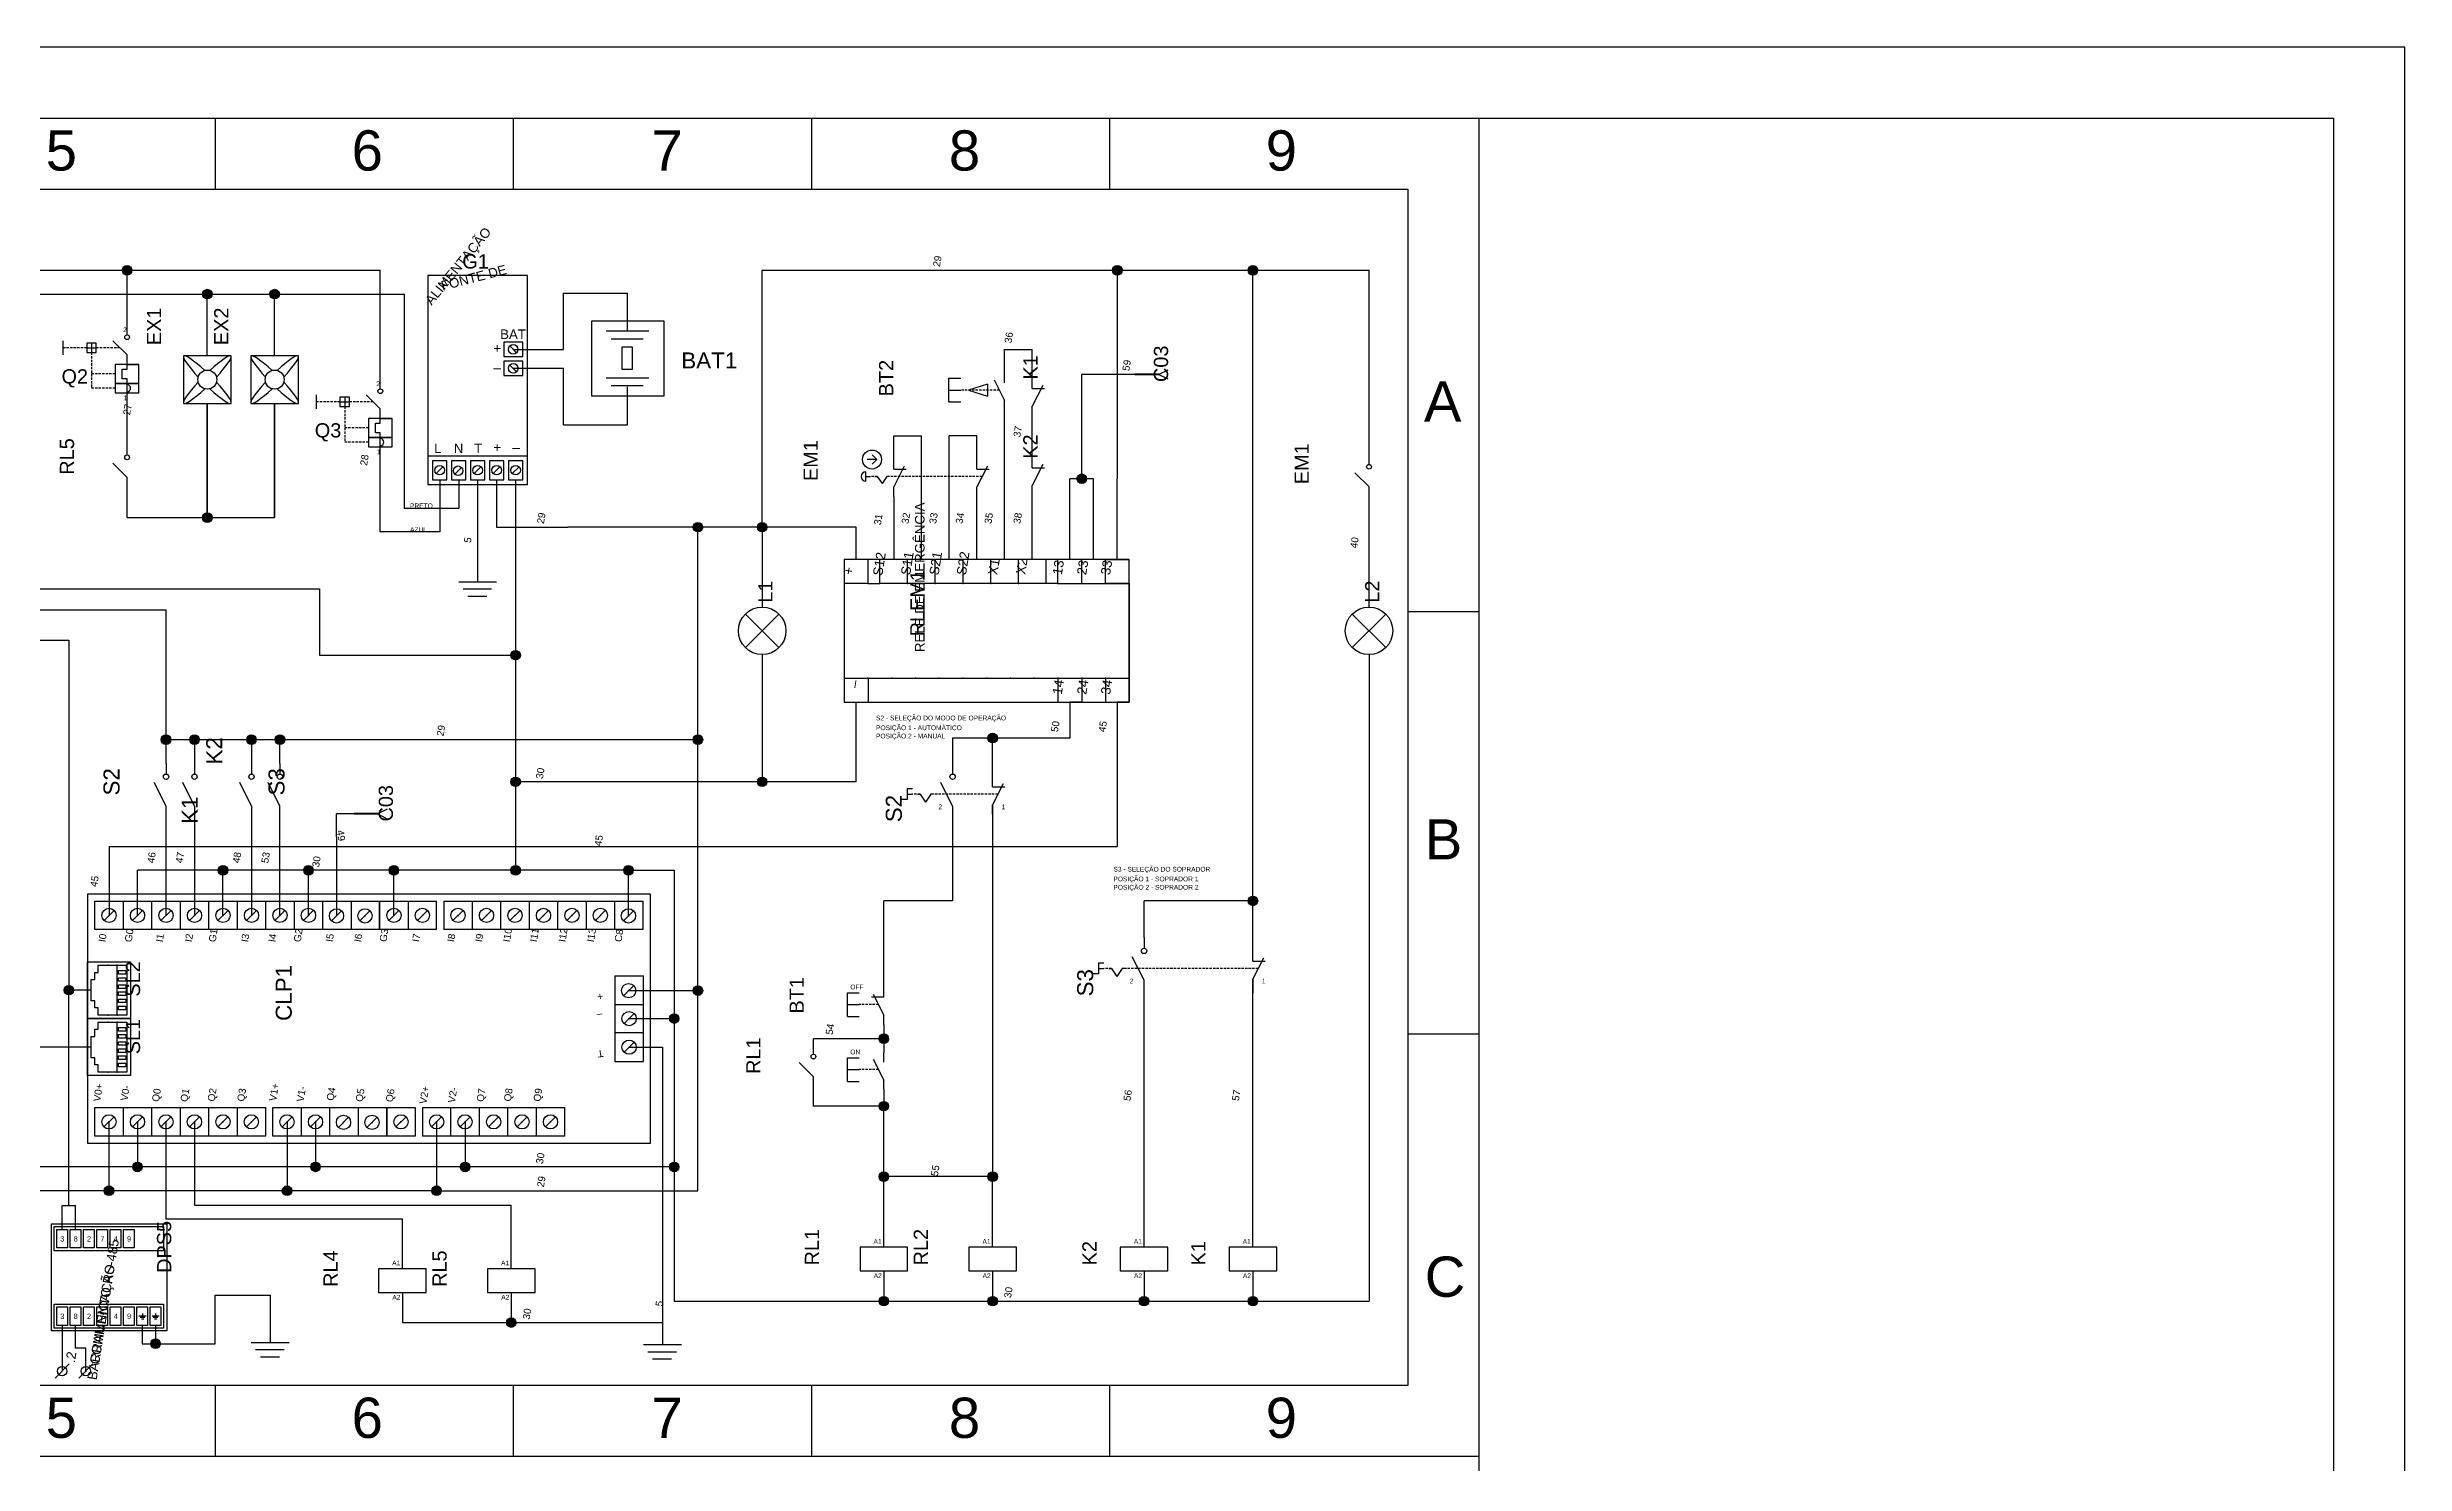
# Model space of a CAD drawing. Header units: millimetres. Extents: x 100 to 940, y 31 to 694.
# Drawn here: x 443.4 to 940, y 395.5 to 693.9 of the extents above; entities that cross this region are included whole.
import ezdxf
from ezdxf.enums import TextEntityAlignment as Align

# ---------------------------------------------------------------- set-up
doc = ezdxf.new("R2010")
doc.units = ezdxf.units.MM
doc.linetypes.add('DASHED', pattern=[0.75, 0.5, -0.25])
doc.styles.add('Annotative', font='Arial.ttf')
doc.styles.add('Notes', font='Arial.ttf', dxfattribs={"height": 3})

msp = doc.modelspace()

# ---------------------------------------------------------------- hatches: boundary and pattern name
for points in [[(461.25, 646.92, 1), (459.25, 646.92, 1)], [(669.82, 646.92, 1), (667.82, 646.92, 1)], [(698.38, 646.92, 1), (696.38, 646.92, 1)], [(478.15, 641.92, 1), (476.15, 641.92, 1)], [(492.33, 641.92, 1), (490.33, 641.92, 1)], [(662.32, 603.01, 1), (660.32, 603.01, 1)], [(478.15, 594.81, 1), (476.15, 594.81, 1)], [(581.49, 592.8, 1), (579.49, 592.8, 1)], [(595.01, 592.8, 1), (593.01, 592.8, 1)], [(543.09, 565.83, 1), (541.09, 565.83, 1)], [(469.45, 548.04, 1), (467.45, 548.04, 1)], [(475.45, 548.04, 1), (473.45, 548.04, 1)], [(487.45, 548.04, 1), (485.45, 548.04, 1)], [(493.45, 548.04, 1), (491.45, 548.04, 1)], [(581.49, 548.04, 1), (579.49, 548.04, 1)], [(643.56, 548.38, 1), (641.56, 548.38, 1)], [(543.09, 539.14, 1), (541.09, 539.14, 1)], [(595.01, 539.14, 1), (593.01, 539.14, 1)], [(481.45, 520.51, 1), (479.45, 520.51, 1)], [(499.45, 520.51, 1), (497.45, 520.51, 1)], [(517.45, 520.51, 1), (515.45, 520.51, 1)], [(543.09, 520.51, 1), (541.09, 520.51, 1)], [(566.85, 520.51, 1), (564.85, 520.51, 1)], [(698.38, 514.06, 1), (696.38, 514.06, 1)], [(448.98, 495.26, 1), (446.98, 495.26, 1)], [(581.49, 495.16, 1), (579.49, 495.16, 1)], [(576.49, 489.27, 1), (574.49, 489.27, 1)], [(620.63, 485.04, 1), (618.63, 485.04, 1)], [(620.63, 470.83, 1), (618.63, 470.83, 1)], [(463.44, 458.01, 1), (461.44, 458.01, 1)], [(500.94, 458.02, 1), (498.94, 458.02, 1)], [(532.44, 458.01, 1), (530.44, 458.01, 1)], [(576.49, 458.01, 1), (574.49, 458.01, 1)], [(620.63, 455.97, 1), (618.63, 455.97, 1)], [(643.56, 455.97, 1), (641.56, 455.97, 1)], [(457.44, 453.01, 1), (455.44, 453.01, 1)], [(494.94, 453.01, 1), (492.94, 453.01, 1)], [(526.44, 453.01, 1), (524.44, 453.01, 1)], [(620.63, 429.75, 1), (618.63, 429.75, 1)], [(643.56, 429.75, 1), (641.56, 429.75, 1)], [(675.44, 429.75, 1), (673.44, 429.75, 1)], [(698.38, 429.75, 1), (696.38, 429.75, 1)], [(542.17, 425.22, 1), (540.17, 425.22, 1)], [(467.26, 420.78, 1), (465.26, 420.78, 1)]]:
    msp.add_hatch(color=256).paths.add_polyline_path(points)

# ---------------------------------------------------------------- linework, layer by layer
for p, q in [((478.89, 664), (478.89, 679)), ((541.67, 664), (541.67, 679)), ((604.44, 664), (604.44, 679)), ((667.22, 664), (667.22, 679)), ((745, 115), (745, 679)), ((410.6, 646.92), (513.59, 646.92)), ((460.25, 633.33), (460.25, 646.92)), ((513.59, 623.95), (513.59, 646.92)), ((594.01, 646.92), (663.98, 646.92)), ((594.01, 592.8), (594.01, 646.92)), ((663.98, 646.92), (721.83, 646.92)), ((721.83, 606.03), (721.83, 646.92)), ((410.6, 641.92), (518.59, 641.92)), ((477.15, 628.89), (477.15, 641.92)), ((491.33, 628.89), (491.33, 641.92)), ((518.59, 641.92), (518.59, 596.8)), ((446.75, 632.08), (446.75, 629.08)), ((452.75, 631.58), (452.75, 629.58)), ((460.25, 629.08), (457.25, 632.08)), ((460.25, 633.33), (460.25, 635.33)), ((460.25, 633.33), (460.25, 635.33)), ((542.29, 629.56), (540.88, 630.98)), ((561.14, 634.16), (570.14, 634.16)), ((562.21, 632.47), (568.96, 632.47)), ((451.75, 630.58), (453.75, 630.58)), ((459.25, 624.08), (459.25, 626.08)), ((459.25, 626.08), (460.25, 626.07)), ((460.25, 627.08), (460.25, 629.08)), ((460.25, 626.07), (460.25, 627.08)), ((460.25, 627.08), (462.75, 627.08)), ((542.29, 625.56), (540.88, 626.97)), ((645.07, 625.22), (645.07, 630.22)), ((645.07, 630.22), (650.9, 630.22)), ((650.9, 624.03), (650.9, 630.22)), ((677.5, 624.96), (679.5, 625.96)), ((460.25, 624.08), (459.25, 624.08)), ((460.25, 623.08), (460.25, 624.08)), ((460.25, 621.08), (460.25, 623.08)), ((460.25, 610.61), (460.25, 623.08)), ((460.25, 619.08), (460.25, 621.08)), ((513.59, 621.95), (513.59, 623.95)), ((513.59, 621.95), (513.59, 623.95)), ((561.14, 624.3), (570.14, 624.3)), ((562.21, 622.62), (568.96, 622.62)), ((633.35, 619.18), (633.35, 624.18)), ((633.35, 624.18), (635.85, 624.18)), ((633.35, 621.68), (635.85, 621.68)), ((641.47, 622.93), (637.47, 621.68)), ((637.47, 621.68), (641.47, 620.43)), ((641.47, 622.93), (641.47, 620.43)), ((642.86, 623.88), (645.07, 619.47)), ((645.07, 623.22), (645.07, 625.22)), ((645.07, 623.22), (645.07, 625.22)), ((650.9, 622.03), (650.9, 624.03)), ((653.1, 622.68), (650.9, 618.28)), ((650.9, 622.03), (653.48, 622.03)), ((672.52, 624.96), (661.32, 624.96)), ((679.5, 623.96), (677.5, 624.96)), ((477.15, 594.81), (477.15, 618.89)), ((477.15, 618.89), (477.15, 594.81)), ((491.33, 594.81), (491.33, 618.89)), ((491.33, 618.89), (491.33, 594.81)), ((500.09, 620.71), (500.09, 617.71)), ((505.09, 619.21), (507.09, 619.21)), ((506.09, 620.21), (506.09, 618.21)), ((513.59, 617.71), (510.59, 620.71)), ((513.59, 615.71), (513.59, 617.71)), ((633.35, 619.18), (635.85, 619.18)), ((645.07, 617.47), (645.07, 619.47)), ((645.07, 585.97), (645.07, 617.47)), ((650.9, 607.34), (650.9, 618.28)), ((460.25, 608.02), (460.25, 611.29)), ((512.59, 612.71), (512.59, 614.71)), ((512.59, 614.71), (513.59, 614.7)), ((513.59, 612.71), (512.59, 612.71)), ((513.59, 614.7), (513.59, 615.71)), ((513.59, 615.71), (516.09, 615.71)), ((513.59, 611.71), (513.59, 612.71)), ((513.59, 609.71), (513.59, 611.71)), ((621.73, 607.03), (621.73, 612.03)), ((621.73, 612.03), (627.57, 612.03)), ((627.57, 585.97), (627.57, 612.03)), ((633.4, 585.97), (633.4, 612.03)), ((639.23, 612.03), (633.4, 612.03)), ((639.23, 607.03), (639.23, 612.03)), ((460.25, 603.27), (457.25, 606.27)), ((513.59, 607.71), (513.59, 609.71)), ((513.59, 591.8), (513.59, 607.71)), ((523.59, 607.8), (544.59, 607.8)), ((618.15, 607.06), (616.15, 607.06)), ((618.15, 607.06), (617.15, 608.06)), ((618.15, 607.06), (617.15, 606.06)), ((621.73, 605.03), (621.73, 607.03)), ((621.73, 605.03), (621.73, 607.03)), ((639.23, 605.03), (639.23, 607.03)), ((650.9, 605.34), (650.9, 607.34)), ((653.1, 606), (650.9, 601.59)), ((460.25, 597.08), (460.25, 603.27)), ((460.25, 594.81), (460.25, 601.12)), ((525.38, 604.1), (526.79, 605.51)), ((526.09, 602.8), (526.09, 591.8)), ((527.59, 602.8), (527.59, 603.8)), ((529.28, 603.99), (530.69, 605.4)), ((530.09, 602.8), (530.09, 596.8)), ((533.38, 604.1), (534.79, 605.51)), ((534.09, 602.8), (534.09, 581.3)), ((537.38, 604.1), (538.79, 605.51)), ((538.09, 602.8), (538.09, 592.8)), ((541.38, 604.1), (542.8, 605.51)), ((542.09, 602.8), (542.09, 549.14)), ((615.86, 602.48), (615.86, 604.48)), ((615.86, 603.48), (616.86, 603.48)), ((617.76, 603.48), (618.26, 603.48)), ((618.26, 603.48), (619.26, 601.98)), ((620.26, 603.48), (619.26, 601.98)), ((620.76, 603.48), (620.26, 603.48)), ((623.94, 605.69), (621.73, 601.28)), ((621.73, 605.03), (624.32, 605.03)), ((621.73, 599.28), (621.73, 601.28)), ((641.44, 605.69), (639.23, 601.28)), ((639.23, 605.03), (641.82, 605.03)), ((639.23, 599.28), (639.23, 601.28)), ((639.23, 585.97), (639.23, 601.28)), ((650.9, 605.34), (653.48, 605.34)), ((650.9, 585.97), (650.9, 601.59)), ((650.9, 599.59), (650.9, 601.59)), ((721.83, 601.28), (718.83, 604.28)), ((721.83, 575.97), (721.83, 601.28)), ((518.59, 596.8), (530.09, 596.8)), ((621.73, 599.28), (621.73, 585.97)), ((460.25, 594.81), (491.33, 594.81)), ((526.09, 591.8), (513.59, 591.8)), ((538.09, 592.8), (553.09, 592.8)), ((613.82, 592.8), (553.09, 592.8)), ((580.49, 453.01), (580.49, 592.8)), ((594.01, 592.8), (594.01, 575.97)), ((613.82, 585.97), (613.82, 592.8)), ((530.09, 581.3), (538.09, 581.3)), ((616.32, 585.97), (611.32, 585.97)), ((616.32, 580.97), (616.32, 585.97)), ((618.82, 580.97), (618.82, 585.97)), ((624.65, 580.97), (624.65, 585.97)), ((630.48, 580.97), (630.48, 585.97)), ((636.32, 580.97), (636.32, 585.97)), ((642.15, 580.97), (642.15, 585.97)), ((647.98, 580.97), (647.98, 585.97)), ((653.82, 580.97), (653.82, 585.97)), ((656.32, 580.97), (656.32, 585.97)), ((661.32, 580.97), (661.32, 585.97)), ((666.32, 580.97), (666.32, 585.97)), ((671.32, 580.97), (671.32, 585.97)), ((531.04, 579.8), (537.04, 579.8)), ((532.05, 578.3), (536.05, 578.3)), ((616.32, 580.97), (611.32, 580.97)), ((616.32, 580.97), (618.82, 580.97)), ((618.82, 580.97), (618.82, 580.97)), ((653.82, 580.97), (618.82, 580.97)), ((656.32, 580.97), (653.82, 580.97)), ((653.82, 580.97), (653.82, 580.97)), ((656.32, 580.97), (671.32, 580.97)), ((671.32, 580.97), (666.32, 580.97)), ((671.32, 580.97), (671.32, 560.97)), ((597.54, 574.5), (590.47, 567.43)), ((590.47, 574.5), (597.54, 567.43)), ((725.37, 574.5), (718.3, 567.43)), ((718.3, 574.5), (725.37, 567.43)), ((745, 575), (730, 575)), ((594.01, 565.97), (594.01, 539.14)), ((721.83, 565.97), (721.83, 429.75)), ((611.32, 560.97), (671.32, 560.97)), ((616.32, 560.97), (616.32, 555.97)), ((656.32, 560.97), (656.32, 555.97)), ((661.32, 560.97), (661.32, 555.97)), ((666.32, 560.97), (666.32, 555.97)), ((671.32, 560.97), (671.32, 555.97)), ((611.32, 555.97), (616.32, 555.97)), ((613.82, 539.14), (613.82, 555.97)), ((656.32, 555.97), (661.32, 555.97)), ((661.32, 555.97), (658.82, 555.97)), ((658.82, 555.97), (658.82, 548.38)), ((661.32, 555.97), (666.32, 555.97)), ((666.32, 555.97), (671.32, 555.97)), ((671.32, 555.97), (668.82, 555.97)), ((668.82, 555.97), (668.82, 525.51)), ((468.45, 543.04), (468.45, 548.04)), ((468.45, 548.04), (580.49, 548.04)), ((474.45, 548.04), (474.45, 540.79)), ((474.45, 548.04), (474.45, 540.79)), ((486.45, 548.04), (486.45, 540.79)), ((486.45, 548.04), (486.45, 540.79)), ((492.45, 543.04), (492.45, 548.04)), ((542.09, 549.14), (542.09, 520.51)), ((468.45, 543.04), (468.45, 540.79)), ((468.45, 543.04), (468.45, 540.79)), ((492.45, 543.04), (492.45, 540.79)), ((492.45, 543.04), (492.45, 540.79)), ((634.13, 543.04), (634.13, 540.79)), ((634.13, 543.04), (634.13, 540.79)), ((468.45, 534.04), (465.97, 539)), ((474.45, 534.04), (471.97, 539)), ((486.45, 534.04), (483.97, 539)), ((492.45, 534.04), (489.97, 539)), ((613.82, 539.14), (542.09, 539.14)), ((625.7, 537.65), (624.58, 537.65)), ((624.58, 537.65), (624.58, 535.4)), ((624.58, 536.52), (625.7, 536.52)), ((626.71, 536.52), (627.27, 536.52)), ((627.27, 536.52), (628.39, 534.84)), ((629.52, 536.52), (628.39, 534.84)), ((630.08, 536.52), (629.52, 536.52)), ((634.13, 534.04), (631.66, 539)), ((642.56, 538.07), (642.56, 540.07)), ((644.77, 538.73), (642.56, 534.32)), ((642.56, 538.07), (645.15, 538.07)), ((468.45, 511.01), (468.45, 534.04)), ((474.45, 534.04), (474.45, 511.01)), ((486.45, 534.04), (486.45, 511.01)), ((492.45, 511.01), (492.45, 534.04)), ((508.06, 532.38), (504.35, 532.38)), ((515.03, 533.38), (513.03, 532.38)), ((513.03, 532.38), (515.03, 531.38)), ((624.58, 535.4), (623.45, 535.4)), ((642.56, 534.32), (642.56, 531.32)), ((642.56, 532.32), (642.56, 534.32)), ((504.35, 527.54), (504.35, 510.91)), ((456.45, 525.51), (456.45, 511.01)), ((456.45, 525.51), (668.82, 525.51)), ((565.85, 520.51), (462.45, 520.51)), ((462.45, 511.01), (462.45, 520.51)), ((480.45, 511.01), (480.45, 520.51)), ((498.45, 511.02), (498.45, 520.51)), ((516.45, 511.01), (516.45, 520.51)), ((516.45, 511.01), (516.45, 520.51)), ((565.85, 510.91), (565.85, 520.51)), ((565.85, 520.51), (575.49, 520.51)), ((575.49, 520.51), (575.49, 458.01)), ((453.45, 514.01), (513.45, 514.01)), ((453.45, 508.01), (453.45, 514.01)), ((455.39, 509.95), (457.51, 512.07)), ((459.45, 514.01), (459.45, 508.01)), ((461.39, 509.95), (463.51, 512.07)), ((465.45, 508.01), (465.45, 514.01)), ((467.39, 509.95), (469.51, 512.07)), ((471.45, 514.01), (471.45, 508.01)), ((473.39, 509.95), (475.51, 512.07)), ((477.45, 508.01), (477.45, 514.01)), ((479.39, 509.95), (481.51, 512.07)), ((483.45, 514.01), (483.45, 508.01)), ((485.39, 509.95), (487.51, 512.07)), ((489.45, 508.01), (489.45, 514.01)), ((491.39, 509.95), (493.51, 512.07)), ((495.45, 514.01), (495.45, 508.01)), ((497.39, 509.96), (499.51, 512.08)), ((501.45, 508.01), (501.45, 514.01)), ((503.29, 509.85), (505.41, 511.97)), ((507.45, 514.01), (507.45, 508.01)), ((509.29, 509.85), (511.41, 511.97)), ((513.45, 514.01), (513.45, 508.01)), ((513.45, 514.01), (525.45, 514.01)), ((513.45, 508.01), (513.45, 514.01)), ((515.39, 509.95), (517.51, 512.07)), ((519.45, 514.01), (519.45, 508.01)), ((521.39, 509.95), (523.51, 512.07)), ((525.45, 508.01), (525.45, 514.01)), ((526.95, 514.01), (568.95, 514.01)), ((526.95, 514.01), (526.95, 508.01)), ((528.89, 509.95), (531.01, 512.07)), ((532.95, 514.01), (532.95, 508.01)), ((534.89, 509.95), (537.01, 512.07)), ((538.95, 508.01), (538.95, 514.01)), ((540.89, 509.95), (543.01, 512.07)), ((544.95, 514.01), (544.95, 508.01)), ((546.89, 509.95), (549.01, 512.07)), ((550.95, 508.01), (550.95, 514.01)), ((552.89, 509.95), (555.01, 512.07)), ((556.95, 514.01), (556.95, 508.01)), ((558.89, 509.96), (561.01, 512.08)), ((562.95, 508.01), (562.95, 514.01)), ((564.79, 509.85), (566.91, 511.97)), ((568.95, 508.01), (568.95, 514.01)), ((513.45, 508.01), (453.45, 508.01)), ((525.45, 508.01), (513.45, 508.01)), ((568.95, 508.01), (526.95, 508.01)), ((674.44, 497.34), (671.96, 502.3)), ((674.44, 506.34), (674.44, 504.09)), ((674.44, 506.34), (674.44, 504.09)), ((697.38, 501.37), (697.38, 503.37)), ((699.58, 502.03), (697.38, 497.62)), ((452.69, 493.01), (452.69, 497.51)), ((452.69, 497.51), (453.44, 497.51)), ((453.44, 497.51), (453.44, 499.01)), ((453.44, 499.01), (454.19, 499.01)), ((454.19, 499.01), (454.19, 500.51)), ((454.19, 500.51), (460.19, 500.51)), ((458.19, 490.01), (458.19, 500.51)), ((460.19, 500.51), (460.19, 490.01)), ((562.99, 498.26), (562.99, 480.26)), ((562.99, 498.26), (568.99, 498.26)), ((568.99, 480.26), (568.99, 498.26)), ((664.88, 498.7), (663.76, 498.7)), ((666.01, 500.95), (664.88, 500.95)), ((664.88, 500.95), (664.88, 498.7)), ((664.88, 499.82), (666.01, 499.82)), ((667.02, 499.82), (667.58, 499.82)), ((667.58, 499.82), (668.7, 498.14)), ((669.83, 499.82), (668.7, 498.14)), ((670.39, 499.82), (669.83, 499.82)), ((697.38, 501.37), (699.96, 501.37)), ((697.38, 497.62), (697.38, 494.62)), ((697.38, 495.62), (697.38, 497.62)), ((453.44, 493.01), (452.69, 493.01)), ((453.44, 491.51), (453.44, 493.01)), ((562.99, 492.26), (568.99, 492.26)), ((564.82, 494.1), (566.95, 496.22)), ((565.89, 495.16), (580.49, 495.16)), ((611.97, 489.72), (611.97, 494.72)), ((611.97, 494.72), (614.47, 494.72)), ((611.97, 492.22), (614.47, 492.22)), ((619.63, 493.77), (617.04, 493.77)), ((617.42, 494.42), (619.63, 490.02)), ((619.63, 493.77), (619.63, 495.77)), ((619.63, 493.77), (619.63, 495.77)), ((454.19, 491.51), (453.44, 491.51)), ((453.44, 485.51), (453.44, 487.01)), ((453.44, 487.01), (454.19, 487.01)), ((454.19, 490.01), (454.19, 491.51)), ((460.19, 490.01), (454.19, 490.01)), ((454.19, 487.01), (454.19, 488.51)), ((454.19, 488.51), (460.19, 488.51)), ((458.19, 478.01), (458.19, 488.51)), ((460.19, 488.51), (460.19, 478.01)), ((564.93, 488.21), (567.05, 490.33)), ((565.99, 489.27), (575.49, 489.27)), ((611.97, 489.72), (614.47, 489.72)), ((619.63, 488.02), (619.63, 490.02)), ((619.63, 488.02), (619.63, 482.07)), ((452.69, 481.01), (452.69, 485.51)), ((452.69, 485.51), (453.44, 485.51)), ((568.99, 486.26), (562.99, 486.26)), ((564.93, 482.2), (567.05, 484.32)), ((565.99, 483.26), (572.99, 483.26)), ((619.63, 485.04), (604.82, 485.04)), ((604.82, 481.78), (604.82, 485.04)), ((619.63, 480.07), (619.63, 482.07)), ((619.63, 480.07), (619.63, 482.07)), ((745, 486), (730, 486)), ((453.44, 481.01), (452.69, 481.01)), ((453.44, 479.51), (453.44, 481.01)), ((454.19, 479.51), (453.44, 479.51)), ((454.19, 478.01), (454.19, 479.51)), ((460.19, 478.01), (454.19, 478.01)), ((562.99, 480.26), (568.99, 480.26)), ((604.82, 477.03), (601.82, 480.03)), ((604.82, 470.83), (604.82, 477.03)), ((611.97, 476.03), (611.97, 481.03)), ((611.97, 481.03), (614.47, 481.03)), ((611.97, 478.53), (614.47, 478.53)), ((617.42, 480.73), (619.63, 476.32)), ((611.97, 476.03), (614.47, 476.03)), ((619.63, 474.32), (619.63, 476.32)), ((619.63, 474.32), (619.63, 470.83)), ((453.44, 470.51), (489.44, 470.51)), ((453.44, 464.51), (453.44, 470.51)), ((455.38, 466.45), (457.5, 468.57)), ((456.44, 467.51), (456.44, 453.01)), ((459.44, 470.51), (459.44, 464.51)), ((461.38, 466.45), (463.5, 468.57)), ((462.44, 467.51), (462.44, 458.01)), ((465.44, 464.51), (465.44, 470.51)), ((467.38, 466.45), (469.5, 468.57)), ((471.44, 470.51), (471.44, 464.51)), ((473.38, 466.45), (475.5, 468.57)), ((477.44, 464.51), (477.44, 470.51)), ((479.38, 466.45), (481.5, 468.57)), ((483.44, 470.51), (483.44, 464.51)), ((485.38, 466.45), (487.5, 468.57)), ((489.44, 464.51), (489.44, 470.51)), ((490.94, 470.51), (514.94, 470.51)), ((490.94, 464.51), (490.94, 470.51)), ((492.88, 466.45), (495, 468.57)), ((493.94, 467.51), (493.94, 453.01)), ((496.94, 470.51), (496.94, 464.51)), ((498.88, 466.46), (501, 468.58)), ((499.94, 467.52), (499.94, 458.02)), ((502.94, 464.51), (502.94, 470.51)), ((504.77, 466.35), (506.9, 468.47)), ((508.94, 470.51), (508.94, 464.51)), ((510.77, 466.35), (512.9, 468.47)), ((514.94, 470.51), (514.94, 464.51)), ((514.94, 470.51), (520.94, 470.51)), ((514.94, 464.51), (514.94, 470.51)), ((516.88, 466.45), (519, 468.57)), ((520.94, 470.51), (520.94, 464.51)), ((522.44, 470.51), (552.44, 470.51)), ((522.44, 470.51), (522.44, 464.51)), ((524.38, 466.45), (526.5, 468.57)), ((525.44, 467.51), (525.44, 453.01)), ((528.44, 464.51), (528.44, 470.51)), ((530.38, 466.45), (532.5, 468.57)), ((531.44, 467.51), (531.44, 458.01)), ((534.44, 470.51), (534.44, 464.51)), ((536.38, 466.45), (538.5, 468.57)), ((540.44, 464.51), (540.44, 470.51)), ((542.38, 466.45), (544.5, 468.57)), ((546.44, 470.51), (546.44, 464.51)), ((548.38, 466.45), (550.5, 468.57)), ((552.44, 464.51), (552.44, 470.51)), ((619.63, 470.83), (604.82, 470.83)), ((619.63, 441.11), (619.63, 470.83)), ((489.44, 464.51), (453.44, 464.51)), ((514.94, 464.51), (490.94, 464.51)), ((520.94, 464.51), (514.94, 464.51)), ((552.44, 464.51), (522.44, 464.51)), ((575.49, 458.01), (441.36, 458.01)), ((575.49, 458.01), (575.49, 429.75)), ((525.44, 453.01), (432.71, 453.01)), ((525.44, 453.01), (580.49, 453.01)), ((446.57, 449.87), (449.38, 449.87)), ((446.57, 444.87), (446.57, 449.87)), ((449.38, 444.87), (449.38, 449.87)), ((619.63, 436.11), (619.63, 429.75)), ((642.56, 436.11), (642.56, 429.75)), ((674.44, 436.11), (674.44, 429.75)), ((697.38, 436.11), (697.38, 429.75)), ((463.51, 427.14), (463.51, 426.64)), ((466.25, 427.14), (466.25, 426.64)), ((490.37, 431.03), (490.37, 421.03)), ((518.24, 431.58), (518.24, 425.22)), ((541.17, 431.58), (541.17, 425.22)), ((575.49, 429.75), (721.83, 429.75)), ((462.76, 426.64), (464.26, 426.64)), ((463.01, 426.34), (464.01, 426.34)), ((463.26, 426.04), (463.76, 426.04)), ((465.5, 426.64), (467, 426.64)), ((465.75, 426.34), (466.75, 426.34)), ((466, 426.04), (466.5, 426.04)), ((486.37, 421.03), (494.37, 421.03)), ((487.32, 419.53), (493.32, 419.53)), ((488.33, 418.03), (492.33, 418.03)), ((568.99, 420.59), (576.99, 420.59)), ((569.94, 419.09), (575.94, 419.09)), ((570.95, 417.59), (574.95, 417.59)), ((445.07, 413.5), (448.07, 416.5)), ((450.07, 413.5), (453.07, 416.5)), ((730, 412), (165, 412)), ((478.89, 397), (478.89, 412)), ((541.67, 397), (541.67, 412)), ((604.44, 397), (604.44, 412)), ((667.22, 397), (667.22, 412)), ((745, 397), (730, 397))]:
    msp.add_line(p, q)
at = {"lineweight": 30}
for p, q in [((668.82, 646.92), (668.82, 603.01)), ((697.38, 503.37), (697.38, 646.92)), ((552.17, 630.27), (552.17, 642.14)), ((552.17, 642.14), (565.64, 642.14)), ((565.64, 634.16), (565.64, 642.14)), ((541.58, 630.27), (552.17, 630.27)), ((541.59, 626.27), (552.17, 626.27)), ((552.17, 614.39), (552.17, 626.27)), ((565.64, 614.39), (565.64, 622.37)), ((661.32, 603.01), (661.32, 624.96)), ((552.17, 614.39), (565.64, 614.39)), ((663.82, 603.01), (658.82, 603.01)), ((658.82, 585.97), (658.82, 603.01)), ((663.82, 585.97), (663.82, 603.01)), ((668.82, 585.97), (668.82, 603.01)), ((661.32, 585.97), (656.32, 585.97)), ((666.32, 585.97), (661.32, 585.97)), ((666.32, 585.97), (671.32, 585.97)), ((404.01, 579.8), (500.76, 579.8)), ((500.76, 579.8), (500.76, 565.83)), ((468.45, 575.35), (334.69, 575.35)), ((468.45, 548.04), (468.45, 575.35)), ((318.89, 569), (447.98, 569)), ((447.98, 569), (447.98, 495.26)), ((500.76, 565.83), (542.09, 565.83)), ((658.82, 548.38), (634.13, 548.38)), ((634.13, 548.38), (634.13, 543.04)), ((642.56, 540.07), (642.56, 548.38)), ((504.35, 527.54), (504.35, 532.38)), ((634.13, 534.04), (634.13, 514.06)), ((642.56, 531.32), (642.56, 455.97)), ((619.63, 495.77), (619.63, 514.06)), ((634.13, 514.06), (619.63, 514.06)), ((697.38, 514.06), (674.44, 514.06)), ((674.44, 506.34), (674.44, 514.06)), ((674.44, 441.11), (674.44, 497.34)), ((697.38, 441.11), (697.38, 497.62)), ((452.69, 495.26), (447.98, 495.26)), ((447.98, 449.87), (447.98, 495.26)), ((452.69, 483.26), (349.38, 483.26)), ((570.49, 483.26), (572.99, 483.26)), ((572.99, 483.26), (572.99, 420.59)), ((468.44, 467.51), (468.44, 447.02)), ((474.44, 467.51), (474.44, 449.98)), ((642.56, 455.97), (619.63, 455.97)), ((642.56, 441.11), (642.56, 455.97)), ((518.24, 447.02), (468.44, 447.02)), ((474.44, 449.98), (541.17, 449.98)), ((518.24, 436.58), (518.24, 447.02)), ((541.17, 436.58), (541.17, 449.98)), ((541.17, 446.57), (541.17, 446.57)), ((478.77, 420.78), (478.77, 431.03)), ((478.77, 431.03), (490.37, 431.03)), ((446.57, 424.62), (446.57, 415)), ((449.38, 419.81), (449.38, 424.62)), ((463.44, 424.62), (463.44, 420.78)), ((466.26, 424.62), (466.26, 420.78)), ((518.24, 425.22), (572.99, 425.22)), ((451.57, 419.81), (449.38, 419.81)), ((451.57, 415), (451.57, 419.81)), ((463.44, 420.78), (478.77, 420.78))]:
    msp.add_line(p, q, dxfattribs=at)
at = {"linetype": 'DASHED'}
for p, q in [((451.75, 630.58), (446.75, 630.58)), ((452.75, 629.58), (452.75, 622.08)), ((458.75, 630.58), (453.75, 630.58)), ((457.75, 625.08), (452.75, 625.08)), ((457.75, 622.08), (452.75, 622.08)), ((643.97, 621.68), (635.85, 621.68)), ((505.09, 619.21), (500.09, 619.21)), ((506.09, 618.21), (506.09, 610.71)), ((512.09, 619.21), (507.09, 619.21)), ((511.09, 613.71), (506.09, 613.71)), ((511.09, 610.71), (506.09, 610.71)), ((618.26, 603.48), (616.86, 603.48)), ((640.34, 603.48), (620.76, 603.48)), ((627.27, 536.52), (625.7, 536.52)), ((643.66, 536.52), (630.08, 536.52)), ((667.58, 499.82), (666.01, 499.82)), ((698.48, 499.82), (670.39, 499.82)), ((618.52, 492.22), (614.47, 492.22)), ((618.52, 478.53), (614.47, 478.53))]:
    msp.add_line(p, q, dxfattribs=at)
at = {"lineweight": 50}
for p, q in [((677.5, 624.96), (672.52, 624.96)), ((513.03, 532.38), (508.06, 532.38))]:
    msp.add_line(p, q, dxfattribs=at)
for points in [[(100, 100), (940, 100), (940, 693.94), (100, 693.94)], [(150, 679), (925, 679), (925, 115), (150, 115)], [(523.59, 601.8), (544.59, 601.8), (544.59, 645.84), (523.59, 645.84)], [(558.15, 636.29), (573.33, 636.29), (573.33, 620.42), (558.15, 620.42)], [(451.75, 629.58), (453.75, 629.58), (453.75, 631.58), (451.75, 631.58)], [(543.59, 628.77), (543.59, 631.77), (539.59, 631.77), (539.59, 628.77)], [(564.56, 630.77), (566.62, 630.77), (566.62, 625.99), (564.56, 625.99)], [(457.75, 623.08), (462.75, 623.08), (462.75, 627.08), (457.75, 627.08)], [(472.15, 618.89), (482.15, 618.89), (482.15, 628.89), (472.15, 628.89)], [(486.33, 618.89), (496.33, 618.89), (496.33, 628.89), (486.33, 628.89)], [(543.59, 624.77), (543.59, 627.77), (539.59, 627.77), (539.59, 624.77)], [(457.75, 621.08), (462.75, 621.08), (462.75, 623.08), (457.75, 623.08)], [(505.09, 618.21), (507.09, 618.21), (507.09, 620.21), (505.09, 620.21)], [(511.09, 611.71), (516.09, 611.71), (516.09, 615.7), (511.09, 615.71)], [(511.09, 609.71), (516.09, 609.71), (516.09, 611.71), (511.09, 611.71)], [(524.59, 602.8), (527.59, 602.8), (527.59, 606.8), (524.59, 606.8)], [(528.59, 602.8), (531.59, 602.8), (531.59, 606.8), (528.59, 606.8)], [(532.59, 602.8), (535.59, 602.8), (535.59, 606.8), (532.59, 606.8)], [(536.59, 602.8), (539.59, 602.8), (539.59, 606.8), (536.59, 606.8)], [(540.59, 602.8), (543.59, 602.8), (543.59, 606.8), (540.59, 606.8)], [(611.32, 555.97), (671.32, 555.97), (671.32, 585.97), (611.32, 585.97)], [(451.94, 463.01), (570.49, 463.01), (570.49, 515.51), (451.94, 515.51)], [(451.94, 489.26), (451.94, 501.26), (460.94, 501.26), (460.94, 489.26)], [(458.47, 498.64), (458.47, 499.39), (459.97, 499.39), (459.97, 498.64)], [(458.47, 497.14), (458.47, 497.89), (459.97, 497.89), (459.97, 497.14)], [(458.47, 497.14), (458.47, 497.89), (459.97, 497.89), (459.97, 497.14)], [(458.47, 495.64), (458.47, 496.39), (459.97, 496.39), (459.97, 495.64)], [(458.47, 495.64), (458.47, 496.39), (459.97, 496.39), (459.97, 495.64)], [(458.47, 495.64), (458.47, 496.39), (459.97, 496.39), (459.97, 495.64)], [(458.47, 494.14), (458.47, 494.89), (459.97, 494.89), (459.97, 494.14)], [(458.47, 494.14), (458.47, 494.89), (459.97, 494.89), (459.97, 494.14)], [(458.47, 494.14), (458.47, 494.89), (459.97, 494.89), (459.97, 494.14)], [(458.47, 494.14), (458.47, 494.89), (459.97, 494.89), (459.97, 494.14)], [(458.47, 492.64), (458.47, 493.39), (459.97, 493.39), (459.97, 492.64)], [(458.47, 492.64), (458.47, 493.39), (459.97, 493.39), (459.97, 492.64)], [(458.47, 492.64), (458.47, 493.39), (459.97, 493.39), (459.97, 492.64)], [(458.47, 491.14), (458.47, 491.89), (459.97, 491.89), (459.97, 491.14)], [(458.47, 491.14), (458.47, 491.89), (459.97, 491.89), (459.97, 491.14)], [(451.94, 477.26), (451.94, 489.26), (460.94, 489.26), (460.94, 477.26)], [(458.47, 486.64), (458.47, 487.39), (459.97, 487.39), (459.97, 486.64)], [(458.47, 485.14), (458.47, 485.89), (459.97, 485.89), (459.97, 485.14)], [(458.47, 485.14), (458.47, 485.89), (459.97, 485.89), (459.97, 485.14)], [(458.47, 483.64), (458.47, 484.39), (459.97, 484.39), (459.97, 483.64)], [(458.47, 483.64), (458.47, 484.39), (459.97, 484.39), (459.97, 483.64)], [(458.47, 483.64), (458.47, 484.39), (459.97, 484.39), (459.97, 483.64)], [(458.47, 482.14), (458.47, 482.89), (459.97, 482.89), (459.97, 482.14)], [(458.47, 482.14), (458.47, 482.89), (459.97, 482.89), (459.97, 482.14)], [(458.47, 482.14), (458.47, 482.89), (459.97, 482.89), (459.97, 482.14)], [(458.47, 482.14), (458.47, 482.89), (459.97, 482.89), (459.97, 482.14)], [(458.47, 480.64), (458.47, 481.39), (459.97, 481.39), (459.97, 480.64)], [(458.47, 480.64), (458.47, 481.39), (459.97, 481.39), (459.97, 480.64)], [(458.47, 480.64), (458.47, 481.39), (459.97, 481.39), (459.97, 480.64)], [(458.47, 479.14), (458.47, 479.89), (459.97, 479.89), (459.97, 479.14)], [(458.47, 479.14), (458.47, 479.89), (459.97, 479.89), (459.97, 479.14)], [(444.32, 423.5), (444.32, 446), (468.61, 446), (468.61, 423.5)], [(467.94, 440.37), (444.88, 440.37), (444.88, 445.44), (467.94, 445.44)], [(447.69, 440.94), (445.44, 440.94), (445.44, 444.87), (447.69, 444.87)], [(450.51, 440.94), (448.26, 440.94), (448.26, 444.87), (450.51, 444.87)], [(453.32, 440.94), (451.07, 440.94), (451.07, 444.87), (453.32, 444.87)], [(456.13, 440.94), (453.88, 440.94), (453.88, 444.87), (456.13, 444.87)], [(458.94, 440.94), (456.69, 440.94), (456.69, 444.87), (458.94, 444.87)], [(461.76, 440.94), (459.51, 440.94), (459.51, 444.87), (461.76, 444.87)], [(614.63, 436.11), (624.63, 436.11), (624.63, 441.11), (614.63, 441.11)], [(637.56, 436.11), (647.56, 436.11), (647.56, 441.11), (637.56, 441.11)], [(669.44, 436.11), (679.44, 436.11), (679.44, 441.11), (669.44, 441.11)], [(692.38, 436.11), (702.38, 436.11), (702.38, 441.11), (692.38, 441.11)], [(513.24, 431.58), (523.24, 431.58), (523.24, 436.58), (513.24, 436.58)], [(536.17, 431.58), (546.17, 431.58), (546.17, 436.58), (536.17, 436.58)], [(467.94, 424.06), (444.88, 424.06), (444.88, 429.12), (467.94, 429.12)], [(447.69, 424.62), (445.44, 424.62), (445.44, 428.56), (447.69, 428.56)], [(450.51, 424.62), (448.26, 424.62), (448.26, 428.56), (450.51, 428.56)], [(453.32, 424.62), (451.07, 424.62), (451.07, 428.56), (453.32, 428.56)], [(456.13, 424.62), (453.88, 424.62), (453.88, 428.56), (456.13, 428.56)], [(458.94, 424.62), (456.69, 424.62), (456.69, 428.56), (458.94, 428.56)], [(461.76, 424.62), (459.51, 424.62), (459.51, 428.56), (461.76, 428.56)], [(464.57, 424.62), (462.32, 424.62), (462.32, 428.56), (464.57, 428.56)], [(467.38, 424.62), (465.13, 424.62), (465.13, 428.56), (467.38, 428.56)]]:
    msp.add_lwpolyline(points, close=True)
for points in [[(165, 412), (165, 664), (730, 664), (730, 412)], [(730, 397), (165, 397)]]:
    msp.add_lwpolyline(points)
for centre, radius in [((460.25, 646.92), 1), ((668.82, 646.92), 1), ((697.38, 646.92), 1), ((477.15, 641.92), 1), ((491.33, 641.92), 1), ((460.25, 632.83), 0.5), ((541.58, 630.27), 1), ((477.15, 623.89), 2), ((491.33, 623.89), 2), ((541.59, 626.27), 1), ((513.59, 621.45), 0.5), ((460.25, 607.52), 0.5), ((617.15, 607.06), 2), ((721.83, 605.53), 0.5), ((526.09, 604.8), 1), ((529.98, 604.7), 1), ((534.09, 604.8), 1), ((538.09, 604.8), 1), ((542.09, 604.81), 1), ((661.32, 603.01), 1), ((477.15, 594.81), 1), ((580.49, 592.8), 1), ((594.01, 592.8), 1), ((594.01, 570.97), 5), ((721.83, 570.97), 5), ((542.09, 565.83), 1), ((468.45, 548.04), 1), ((474.45, 548.04), 1), ((486.45, 548.04), 1), ((492.45, 548.04), 1), ((580.49, 548.04), 1), ((642.56, 548.38), 1), ((468.45, 540.23), 0.562), ((474.45, 540.23), 0.562), ((486.45, 540.23), 0.562), ((492.45, 540.23), 0.562), ((542.09, 539.14), 1), ((594.01, 539.14), 1), ((634.13, 540.23), 0.562), ((480.45, 520.51), 1), ((498.45, 520.51), 1), ((516.45, 520.51), 1), ((542.09, 520.51), 1), ((565.85, 520.51), 1), ((456.45, 511.01), 1.5), ((462.45, 511.01), 1.5), ((468.45, 511.01), 1.5), ((474.45, 511.01), 1.5), ((480.45, 511.01), 1.5), ((486.45, 511.01), 1.5), ((492.45, 511.01), 1.5), ((498.45, 511.02), 1.5), ((504.35, 510.91), 1.5), ((510.35, 510.91), 1.5), ((516.45, 511.01), 1.5), ((522.45, 511.01), 1.5), ((529.95, 511.01), 1.5), ((535.95, 511.01), 1.5), ((541.95, 511.01), 1.5), ((547.95, 511.01), 1.5), ((553.95, 511.01), 1.5), ((559.95, 511.02), 1.5), ((565.85, 510.91), 1.5), ((697.38, 514.06), 1), ((674.44, 503.53), 0.562), ((565.89, 495.16), 1.5), ((447.98, 495.26), 1), ((580.49, 495.16), 1), ((565.99, 489.27), 1.5), ((575.49, 489.27), 1), ((565.99, 483.26), 1.5), ((604.82, 481.28), 0.5), ((619.63, 485.04), 1), ((619.63, 470.83), 1), ((456.44, 467.51), 1.5), ((462.44, 467.51), 1.5), ((468.44, 467.51), 1.5), ((474.44, 467.51), 1.5), ((480.44, 467.51), 1.5), ((486.44, 467.51), 1.5), ((493.94, 467.51), 1.5), ((499.94, 467.52), 1.5), ((505.84, 467.41), 1.5), ((511.84, 467.41), 1.5), ((517.94, 467.51), 1.5), ((525.44, 467.51), 1.5), ((531.44, 467.51), 1.5), ((537.44, 467.51), 1.5), ((543.44, 467.51), 1.5), ((549.44, 467.51), 1.5), ((462.44, 458.01), 1), ((499.94, 458.02), 1), ((531.44, 458.01), 1), ((575.49, 458.01), 1), ((619.63, 455.97), 1), ((642.56, 455.97), 1), ((456.44, 453.01), 1), ((493.94, 453.01), 1), ((525.44, 453.01), 1), ((619.63, 429.75), 1), ((642.56, 429.75), 1), ((674.44, 429.75), 1), ((697.38, 429.75), 1), ((541.17, 425.22), 1), ((466.26, 420.78), 1), ((446.57, 415), 1), ((451.57, 415), 1)]:
    msp.add_circle(centre, radius)
for centre, radius, start, end in [((460.25, 622.08), 0.75, 270, 90), ((513.59, 610.71), 0.75, 270, 90), ((615.86, 603.48), 1, 90, 270)]:
    msp.add_arc(centre, radius, start, end)
for centre, major_axis, start_param, end_param in [((477.15, 623.89), (5, -5), 8.104015, 10.745541), ((477.15, 623.89), (-5, -5), 1.820829, 4.462356), ((491.33, 623.89), (5, -5), 8.104015, 10.745541), ((491.33, 623.89), (-5, -5), 1.820829, 4.462356), ((477.15, 623.89), (-5, -5), 4.962422, 7.603949), ((477.15, 623.89), (5, -5), 4.962422, 7.603949), ((491.33, 623.89), (-5, -5), 4.962422, 7.603949), ((491.33, 623.89), (5, -5), 4.962422, 7.603949)]:
    msp.add_ellipse(centre, major_axis=major_axis, ratio=0.141421, start_param=start_param, end_param=end_param)
for p in [(616.32, 580.97), (624.65, 580.97), (630.48, 580.97), (636.32, 580.97), (642.15, 580.97), (647.98, 580.97), (656.32, 580.97), (661.32, 580.97), (666.32, 580.97), (671.32, 580.97), (616.32, 560.97), (621.32, 560.97), (626.32, 560.97), (631.32, 560.97), (636.32, 560.97), (641.32, 560.97), (646.32, 560.97), (651.32, 560.97), (656.32, 560.97), (661.32, 560.97), (666.32, 560.97), (671.32, 560.97), (456.45, 511.01), (462.45, 511.01), (474.45, 511.01), (480.45, 511.01), (486.45, 511.01), (492.45, 511.01), (498.45, 511.02), (504.35, 510.91), (510.35, 510.91), (516.45, 511.01), (522.45, 511.01), (529.95, 511.01), (535.95, 511.01), (541.95, 511.01), (547.95, 511.01), (553.95, 511.01), (559.95, 511.02), (565.85, 510.91), (456.19, 500.51), (458.19, 500.51), (565.89, 495.16), (456.19, 490.01), (456.19, 488.51), (458.19, 490.01), (458.19, 488.51), (565.99, 489.27), (456.19, 478.01), (458.19, 478.01), (456.44, 467.51), (462.44, 467.51), (468.44, 467.51), (474.44, 467.51), (480.44, 467.51), (486.44, 467.51), (493.94, 467.51), (499.94, 467.52), (505.84, 467.41), (511.84, 467.41), (517.94, 467.51), (525.44, 467.51), (531.44, 467.51), (537.44, 467.51), (543.44, 467.51), (549.44, 467.51), (451.57, 415)]:
    msp.add_point(p)

# ---------------------------------------------------------------- texts
for s, height, style, p in [('5', 8.48, 'Notes', (443.11, 667.93)), ('6', 8.48, 'Notes', (507.55, 667.93)), ('7', 8.48, 'Notes', (570.69, 667.93)), ('8', 8.48, 'Notes', (633.34, 667.93)), ('9', 8.48, 'Notes', (700.07, 667.93)), ('G1', 3, 'Notes', (530.85, 647.3)), ('2', 1, 'Notes', (459.42, 633.89)), ('+', 2, 'Notes', (537.41, 629.5)), ('BAT', 2, 'Notes', (538.82, 632.46)), ('Q2', 3, 'Notes', (446.44, 623.07)), ('_', 2, 'Notes', (537.41, 626.66)), ('2', 1, 'Notes', (512.75, 622.52)), ('A', 8.48, 'Notes', (733.39, 615.03)), ('1', 1, 'Notes', (459.56, 619.55)), ('Q3', 3, 'Notes', (499.78, 611.7)), ('1', 1, 'Notes', (512.9, 608.18)), ('L', 2, 'Notes', (524.92, 608.41)), ('N', 2, 'Notes', (529.06, 608.41)), ('T', 2, 'Notes', (533.34, 608.41)), ('+', 2, 'Notes', (537.41, 608.61)), ('_', 2, 'Notes', (541.41, 609.88)), ('PRETO', 1, 'Annotative', (519.84, 596.8)), ('AZUL', 1, 'Annotative', (519.84, 591.8)), ('S2 - SELEÇÃO DO MODO DE OPERAÇÃO', 1, 'Notes', (617.99, 552.1)), ('POSIÇÃO 1 - AUTOMÁTICO', 1, 'Notes', (617.99, 550.04)), ('POSIÇÃO 2 - MANUAL', 1, 'Notes', (617.99, 548.3)), ('2', 1, 'Notes', (631.13, 533.38)), ('1', 1, 'Notes', (644.45, 533.38)), ('B', 8.48, 'Notes', (733.57, 522.79)), ('S3 - SELEÇÃO DO SOPRADOR', 1, 'Notes', (667.99, 520.24)), ('POSIÇÃO 1 - SOPRADOR 1', 1, 'Notes', (667.99, 518.19)), ('POSIÇÃO 2 - SOPRADOR 2', 1, 'Notes', (667.99, 516.44)), ('2', 1, 'Notes', (671.43, 496.68)), ('1', 1, 'Notes', (699.27, 496.68)), ('OFF', 1, 'Notes', (612.58, 495.43)), ('ON', 1, 'Notes', (612.58, 481.74)), ('A1', 1, 'Notes', (617.47, 441.82)), ('A1', 1, 'Notes', (640.41, 441.82)), ('A1', 1, 'Notes', (672.29, 441.82)), ('A1', 1, 'Notes', (695.22, 441.82)), ('A1', 1, 'Notes', (516.08, 437.29)), ('A1', 1, 'Notes', (539.02, 437.29)), ('C', 8.48, 'Notes', (733.57, 430.66)), ('A2', 1, 'Notes', (617.51, 434.59)), ('A2', 1, 'Notes', (640.44, 434.59)), ('A2', 1, 'Notes', (672.33, 434.59)), ('A2', 1, 'Notes', (695.26, 434.59)), ('A2', 1, 'Notes', (516.12, 430.06)), ('A2', 1, 'Notes', (539.06, 430.06)), ('5', 8.48, 'Notes', (443.11, 400.93)), ('6', 8.48, 'Notes', (507.55, 400.93)), ('7', 8.48, 'Notes', (570.69, 400.93)), ('8', 8.48, 'Notes', (633.34, 400.93)), ('9', 8.48, 'Notes', (700.07, 400.93))]:
    msp.add_text(s, height=height, dxfattribs=dict(style=style)).set_placement(p)
at = {"style": 'Notes'}
for s, height, rotation, p in [('ALIMENTAÇÃO', 2, 50.6771, (530.74, 647.19)), ('FONTE DE', 2, 14.6042, (533.53, 644.41)), ('29', 1.5, 80.899, (631.63, 648.71)), ('36', 1.5, 80.899, (646.7, 632.64)), ('59', 1.5, 80.899, (671.52, 626.78)), ('27', 1.5, 80.899, (461.05, 617.48)), ('37', 1.5, 80.899, (648.56, 612.83)), ('28', 1.5, 80.899, (510.97, 606.83)), ('29', 1.5, 80.899, (548.22, 594.59)), ('31', 1.5, 80.899, (619.19, 594.32)), ('32', 1.5, 80.899, (625.01, 594.58)), ('33', 1.5, 80.899, (630.83, 594.58)), ('34', 1.5, 80.899, (636.39, 594.58)), ('35', 1.5, 80.899, (642.47, 594.58)), ('38', 1.5, 80.899, (648.56, 594.58)), ('5', 1.5, 80.899, (532.74, 589.99)), ('S12', 2, 80.899, (619.68, 584.91)), ('S11', 2, 80.899, (625.56, 585.04)), ('S21', 2, 80.899, (631.55, 585.04)), ('S22', 2, 80.899, (637.31, 585.04)), ('X2', 2, 80.899, (649.67, 584.43)), ('40', 1.5, 80.899, (719.49, 589.43)), ('+', 2, 80.899, (613.19, 583.45)), ('X1', 2, 80.899, (643.8, 584.3)), ('13', 2, 80.899, (657.36, 584.16)), ('23', 2, 80.899, (662.5, 584.16)), ('33', 2, 80.899, (667.52, 584.16)), ('_', 2, 80.899, (613.17, 559.8)), ('14', 2, 80.899, (657.36, 558.97)), ('24', 2, 80.899, (662.51, 558.97)), ('34', 2, 80.899, (667.53, 558.97)), ('50', 1.5, 80.899, (656.47, 550.69)), ('45', 1.5, 80.899, (666.47, 550.69)), ('29', 1.5, 80.899, (527.1, 549.83)), ('30', 1.5, 80.899, (548, 540.84)), ('49', 1.5, 279.101, (504.58, 527.72)), ('45', 1.5, 80.899, (560.32, 526.66)), ('46', 1.5, 80.899, (466.12, 523.08)), ('47', 1.5, 80.899, (472.12, 523.08)), ('48', 1.5, 80.899, (484.12, 523.08)), ('53', 1.5, 80.899, (490.16, 523.08)), ('30', 1.5, 80.899, (500.86, 522.22)), ('45', 1.5, 80.899, (454.12, 518.08)), ('I0', 1.5, 80.899, (455.82, 506.16)), ('G0', 1.5, 80.899, (461.43, 506.68)), ('I1', 1.5, 80.899, (467.89, 506.16)), ('I2', 1.5, 80.899, (474.03, 506.17)), ('G1', 1.5, 80.899, (479.11, 506.68)), ('I3', 1.5, 80.899, (485.86, 506.16)), ('I4', 1.5, 80.899, (491.61, 506.16)), ('G2', 1.5, 80.899, (497.02, 506.68)), ('I5', 1.5, 80.899, (503.68, 506.19)), ('I6', 1.5, 80.899, (509.66, 506.17)), ('G3', 1.5, 80.899, (515.08, 506.73)), ('I7', 1.5, 80.899, (521.89, 506.19)), ('I8', 1.5, 80.899, (529.28, 506.18)), ('I9', 1.5, 80.899, (535.18, 506.17)), ('I10', 1.5, 80.899, (541.13, 506.74)), ('I11', 1.5, 80.899, (546.79, 506.75)), ('I12', 1.5, 80.899, (552.82, 506.75)), ('I13', 1.5, 80.899, (558.81, 506.74)), ('C8', 1.5, 80.899, (564.58, 506.65)), ('+', 1.5, 189.101, (559.77, 494.64)), ('_', 1.5, 189.101, (559.82, 489.82)), ('54', 1.5, 80.899, (609.02, 486.92)), ('T', 1.5, 189.101, (559.84, 482.63)), ('V0+', 1.5, 80.899, (454.9, 473.57)), ('V0-', 1.5, 80.899, (460.59, 473.47)), ('Q0', 1.5, 80.899, (467.17, 473.04)), ('Q1', 1.5, 80.899, (473.16, 473.03)), ('Q2', 1.5, 80.899, (478.89, 473.1)), ('Q3', 1.5, 80.899, (485.12, 473.08)), ('V1+', 1.5, 80.899, (491.93, 473.66)), ('V1-', 1.5, 80.899, (497.68, 473.26)), ('Q4', 1.5, 80.899, (503.95, 473.27)), ('Q5', 1.5, 80.899, (510.06, 473.03)), ('Q6', 1.5, 80.899, (516.4, 472.98)), ('V2+', 1.5, 80.899, (523.59, 473.05)), ('V2-', 1.5, 80.899, (529.55, 473.04)), ('Q7', 1.5, 80.899, (535.54, 473.03)), ('Q8', 1.5, 80.899, (541.27, 473.1)), ('Q9', 1.5, 80.899, (547.5, 473.08)), ('56', 1.5, 80.899, (671.74, 472.99)), ('57', 1.5, 80.899, (694.6, 472.99)), ('30', 1.5, 80.899, (548, 459.72)), ('55', 1.5, 80.899, (631.19, 457.12)), ('29', 1.5, 80.899, (548.22, 454.8)), ('BARRAMENTO RS-485', 2, 80.899, (456.19, 427.82)), ('COMUNICAÇÃO', 2, 80.899, (456.02, 426.82)), ('30', 1.5, 80.899, (646.6, 431.46)), ('30', 1.5, 80.899, (545.21, 426.93)), ('5', 1.5, 80.899, (573.08, 429.11)), ('.2', 2, 80.899, (449.42, 417.79))]:
    msp.add_text(s, height=height, rotation=rotation, dxfattribs=at).set_placement(p, align=Align.CENTER)
for s, height, p in [('EX1', 3, (467.42, 631.15)), ('EX2', 3, (481.59, 631.15)), ('C03', 3, (679.51, 623.38)), ('BT2', 3, (621.63, 620.37)), ('K1', 3, (652.01, 623.91)), ('RL5', 3, (449.08, 603.85)), ('EM1', 3, (605.73, 602.52)), ('K2', 3, (652.01, 607.22)), ('EM1', 3, (709.14, 601.86)), ('RELE DE EMERGÊNCIA', 2, (628.21, 566.49)), ('L1', 3, (596.18, 576.9)), ('RLEM1', 3, (628.21, 569.8)), ('L2', 3, (724.01, 576.9)), ('K2', 3.375, (480.29, 542.8)), ('S2', 3.375, (458.66, 536.27)), ('S3', 3.375, (493.41, 536.27)), ('C03', 3, (516.25, 530.79)), ('K1', 3.375, (475.12, 530.28)), ('S2', 3.375, (623.43, 530.64)), ('SL2', 3, (462.99, 493.89)), ('CLP1', 3.375, (494.93, 488.78)), ('BT1', 3, (602.78, 490.34)), ('S3', 3.375, (663.74, 493.94)), ('SL1', 3, (462.99, 481.75)), ('RL1', 3, (593.66, 477.61)), ('DPS5', 3, (469.55, 435.7)), ('RL1', 3, (606, 437.27)), ('RL2', 3, (628.94, 437.27)), ('K2', 3, (664.45, 437.27)), ('K1', 3, (687.38, 437.27)), ('RL4', 3, (504.61, 432.74)), ('RL5', 3, (527.55, 432.74))]:
    msp.add_text(s, height=height, rotation=90, dxfattribs=at).set_placement(p)
at = {"lineweight": 30, "style": 'Notes'}
msp.add_text('BAT1', height=3.375, dxfattribs=at).set_placement((576.98, 626.24))
at = {"char_height": 1.12, "attachment_point": 5, "style": 'Annotative'}
for s, insert in [('3', (446.62, 442.86)), ('8', (449.43, 442.86)), ('2', (452.24, 442.86)), ('7', (455.05, 442.86)), ('4', (457.87, 442.86)), ('9', (460.68, 442.86)), ('3', (446.62, 426.55)), ('8', (449.43, 426.55)), ('2', (452.24, 426.55)), ('7', (455.05, 426.55)), ('4', (457.87, 426.55)), ('9', (460.68, 426.55))]:
    msp.add_mtext_dynamic_manual_height_columns(s, width=1.2115, gutter_width=15, heights=[0], dxfattribs=dict(at, insert=insert))

doc.saveas('drawing.dxf')
